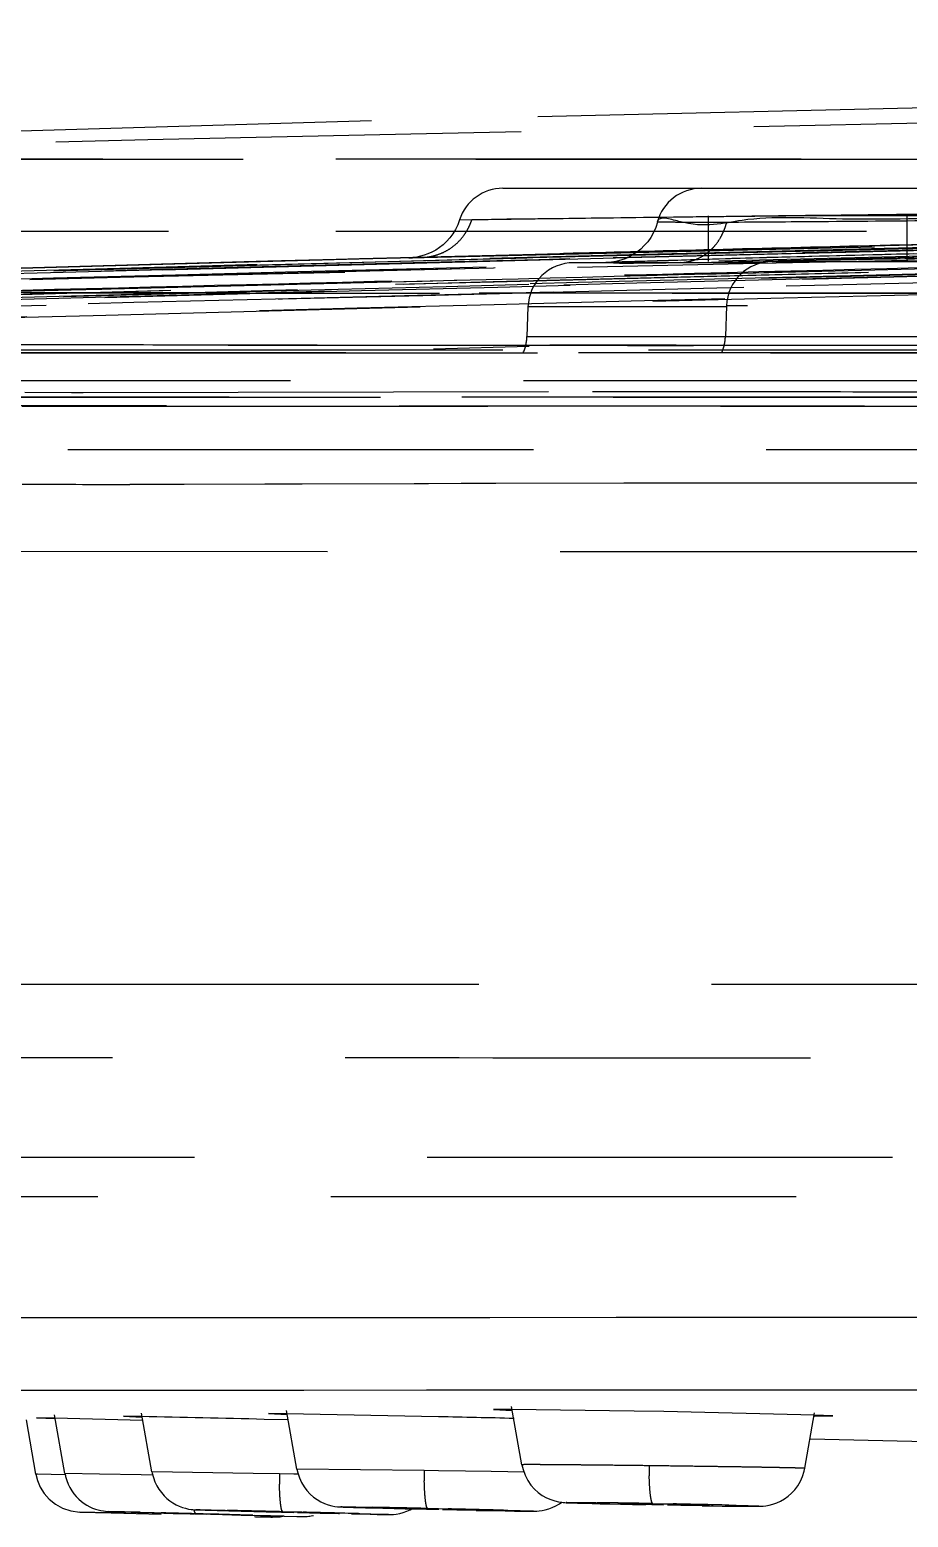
# Model space of a CAD drawing. Header units: millimetres. Extents: x 4625 to 5171, y -2661 to -1889.
# Drawn here: x 4956.277 to 4958.675, y -2175.656 to -2171.597 of the extents above; entities that cross this region are included whole.
import ezdxf

# ---------------------------------------------------------------- set-up
doc = ezdxf.new("R2010")
doc.units = ezdxf.units.MM
doc.header["$LTSCALE"] = 0.1
doc.linetypes.add('HIDDENX2', pattern=[19.05, 12.7, -6.35])
doc.layers.add('HIDDEN', color=8, linetype='HIDDENX2')

msp = doc.modelspace()

# ---------------------------------------------------------------- linework, layer by layer
at = {"layer": 'HIDDEN'}
for p, q in [((4957.5686, -2172.0295), (4962.1147, -2172.0295)), ((4960.7544, -2172.0779), (4957.4515, -2172.1155)), ((4961.5534, -2172.1045), (4958.1299, -2172.1045)), ((4958.1299, -2172.2295), (4958.1299, -2172.1045)), ((4958.6715, -2172.2295), (4958.6715, -2172.1045)), ((4957.3128, -2172.2194), (4960.8747, -2172.1351)), ((4957.4498, -2172.1155), (4957.4839, -2172.1149)), ((4957.4515, -2172.1155), (4957.4498, -2172.1155)), ((4958.0167, -2172.1217), (4957.9896, -2172.1222)), ((4958.0387, -2172.1222), (4958.0167, -2172.1222)), ((4958.0395, -2172.1223), (4958.1793, -2172.1216)), ((4956.9272, -2172.2284), (4954.2179, -2172.3055)), ((4957.3466, -2172.2181), (4957.3096, -2172.2193)), ((4957.8955, -2172.2301), (4957.9067, -2172.2296)), ((4957.9067, -2172.2296), (4957.9195, -2172.2291)), ((4957.9195, -2172.2291), (4957.9394, -2172.2284)), ((4957.9394, -2172.2284), (4957.9627, -2172.2276)), ((4957.9627, -2172.2276), (4957.9897, -2172.2267)), ((4957.9897, -2172.2267), (4958.0208, -2172.2257)), ((4958.0208, -2172.2257), (4958.0561, -2172.2246)), ((4958.0561, -2172.2246), (4958.0959, -2172.2234)), ((4958.0959, -2172.2234), (4958.1403, -2172.2221)), ((4958.1403, -2172.2221), (4958.1896, -2172.2207)), ((4958.1896, -2172.2207), (4958.2162, -2172.2199)), ((4958.2882, -2172.2179), (4958.352, -2172.2162)), ((4958.3035, -2172.2295), (4961.9214, -2172.2295)), ((4958.352, -2172.2162), (4958.4036, -2172.2148)), ((4958.4036, -2172.2148), (4958.4584, -2172.2134)), ((4958.4584, -2172.2134), (4958.5166, -2172.2118)), ((4958.5166, -2172.2118), (4958.5781, -2172.2103)), ((4958.5781, -2172.2103), (4958.6429, -2172.2086)), ((4958.6429, -2172.2086), (4958.688, -2172.2075)), ((4958.2776, -2172.2325), (4957.7618, -2172.2325)), ((4957.8624, -2172.2317), (4957.864, -2172.2316)), ((4957.864, -2172.2316), (4957.8665, -2172.2314)), ((4957.8665, -2172.2314), (4957.8714, -2172.2312)), ((4957.8714, -2172.2312), (4957.8779, -2172.2308)), ((4957.8779, -2172.2308), (4957.886, -2172.2305)), ((4957.886, -2172.2305), (4957.8955, -2172.2301)), ((4957.8864, -2172.2336), (4957.904, -2172.2336)), ((4958.0531, -2172.232), (4957.887, -2172.2336)), ((4957.904, -2172.2336), (4957.9252, -2172.2334)), ((4957.9252, -2172.2334), (4957.9505, -2172.2332)), ((4957.9505, -2172.2332), (4957.98, -2172.2329)), ((4957.98, -2172.2329), (4958.014, -2172.2325)), ((4958.014, -2172.2325), (4958.0529, -2172.232)), ((4958.1786, -2172.3502), (4958.1757, -2172.4339)), ((4962.0463, -2172.3502), (4958.1786, -2172.3502)), ((4957.6369, -2172.3532), (4957.6341, -2172.4339)), ((4958.1785, -2172.3532), (4957.6369, -2172.3532)), ((4954.1555, -2172.4701), (4971.9852, -2172.4701)), ((4954.1644, -2172.4701), (4976.1183, -2172.4701)), ((4954.3931, -2172.4702), (4974.7866, -2172.4702)), ((4957.6406, -2172.4611), (4957.3795, -2172.4682)), ((4957.6341, -2172.4339), (4961.1673, -2172.4339)), ((4953.8613, -2172.4782), (4956.3933, -2172.4782)), ((5000.9551, -2172.4781), (4953.909, -2172.4781)), ((4956.3933, -2172.4782), (4992.5835, -2172.4782)), ((4976.0393, -2172.5546), (4954.15, -2172.5546)), ((4956.2641, -2172.5859), (4956.3909, -2172.5863)), ((4956.3909, -2172.5863), (4956.399, -2172.5863)), ((4956.399, -2172.5863), (4956.4233, -2172.5864)), ((4956.4233, -2172.5864), (4957.8132, -2172.5836)), ((4957.8132, -2172.5836), (4957.9373, -2172.5836)), ((4957.9373, -2172.5836), (4957.9736, -2172.5837)), ((4957.9736, -2172.5837), (4958.0446, -2172.5838)), ((4958.0446, -2172.5838), (4958.1839, -2172.5839)), ((4958.1839, -2172.5839), (4958.2713, -2172.5841)), ((4958.2713, -2172.5841), (4958.3547, -2172.5842)), ((4954.352, -2172.6236), (4966.1756, -2172.6237)), ((4958.7264, -2172.5999), (4954.8972, -2172.5999)), ((4955.9643, -2172.5999), (4960.9307, -2172.5999)), ((4954.4766, -2172.7421), (4966.1844, -2172.7421)), ((4956.5617, -2172.8375), (4956.5502, -2172.8375)), ((4956.6506, -2172.8375), (4956.5617, -2172.8375)), ((4956.6991, -2172.8375), (4956.6506, -2172.8375)), ((4956.9191, -2172.837), (4956.6991, -2172.8375)), ((4957.0205, -2172.8368), (4956.9191, -2172.837)), ((4957.3265, -2172.8358), (4957.0205, -2172.8368)), ((4957.3657, -2172.8357), (4957.3265, -2172.8358)), ((4957.4544, -2172.8355), (4957.3657, -2172.8357)), ((4957.5491, -2172.8353), (4957.4544, -2172.8355)), ((4957.8987, -2172.8346), (4957.5491, -2172.8353)), ((4958.0887, -2172.8344), (4957.8987, -2172.8346)), ((4958.1094, -2172.8344), (4958.0887, -2172.8344)), ((4958.4492, -2172.8341), (4958.1094, -2172.8344)), ((4958.535, -2172.834), (4958.4492, -2172.8341)), ((4958.8219, -2172.8339), (4958.535, -2172.834)), ((4958.9947, -2173.0221), (4953.5363, -2173.02)), ((4956.3686, -2174.2024), (4955.612, -2174.2026)), ((4956.4313, -2174.2023), (4956.3686, -2174.2024)), ((4956.5067, -2174.2024), (4956.4313, -2174.2023)), ((4956.9825, -2174.2025), (4956.5067, -2174.2024)), ((4957.0354, -2174.2025), (4956.9825, -2174.2025)), ((4957.1369, -2174.2026), (4957.0354, -2174.2025)), ((4974.6475, -2174.2026), (4957.1369, -2174.2026)), ((4960.5371, -2174.6746), (4953.5487, -2174.6746)), ((4953.2886, -2174.7808), (5001.5757, -2174.7808)), ((4957.4835, -2175.1117), (4954.2046, -2175.1137)), ((4957.5333, -2175.1117), (4957.4835, -2175.1117)), ((4957.8774, -2175.1116), (4957.5333, -2175.1117)), ((4957.9958, -2175.1116), (4957.8774, -2175.1116)), ((4958.0068, -2175.1116), (4957.9958, -2175.1116)), ((4958.1268, -2175.1116), (4958.0068, -2175.1116)), ((4958.4589, -2175.1116), (4958.1268, -2175.1116)), ((4958.5101, -2175.1116), (4958.4589, -2175.1116)), ((4959.4651, -2175.1117), (4958.5101, -2175.1116)), ((4956.1354, -2175.3094), (4956.4004, -2175.3093)), ((4956.4004, -2175.3093), (4956.7004, -2175.3092)), ((4956.7004, -2175.3092), (4956.9255, -2175.3091)), ((4956.9255, -2175.3091), (4956.9967, -2175.3091)), ((4956.9967, -2175.3091), (4957.025, -2175.3091)), ((4957.025, -2175.3091), (4957.3598, -2175.309)), ((4957.3598, -2175.309), (4957.3922, -2175.309)), ((4957.3922, -2175.309), (4957.7129, -2175.309)), ((4957.7129, -2175.309), (4957.8514, -2175.309)), ((4957.8514, -2175.309), (4958.0054, -2175.309)), ((4958.0054, -2175.309), (4958.0949, -2175.309)), ((4958.0949, -2175.309), (4958.4677, -2175.309)), ((4958.4677, -2175.309), (4958.4954, -2175.309)), ((4958.4954, -2175.309), (4959.5201, -2175.309)), ((4957.6203, -2175.5131), (4957.5922, -2175.3539)), ((4956.2943, -2175.539), (4956.2681, -2175.3901)), ((4956.3454, -2175.3862), (4956.2959, -2175.3852)), ((4956.2959, -2175.3852), (4956.3456, -2175.3869)), ((4956.3735, -2175.5374), (4956.3451, -2175.3765)), ((4956.5856, -2175.3923), (4956.3454, -2175.3862)), ((4956.5827, -2175.3816), (4956.5333, -2175.3809)), ((4956.5333, -2175.3809), (4956.5832, -2175.3828)), ((4956.6109, -2175.5328), (4956.5826, -2175.3723)), ((4956.9825, -2175.3908), (4956.9169, -2175.3892)), ((4956.9781, -2175.3738), (4956.9288, -2175.3736)), ((4956.9288, -2175.3736), (4956.9789, -2175.3756)), ((4957.0062, -2175.5249), (4956.978, -2175.3649)), ((4957.3932, -2175.382), (4956.9781, -2175.3738)), ((4957.5923, -2175.3622), (4957.543, -2175.3625)), ((4957.543, -2175.3625), (4957.5934, -2175.3648)), ((4957.9268, -2175.3668), (4957.5923, -2175.3622)), ((4958.0075, -2175.3682), (4957.9268, -2175.3668)), ((4958.4189, -2175.3774), (4958.0075, -2175.3682)), ((4958.3924, -2175.5228), (4958.4191, -2175.3711)), ((4958.4684, -2175.3798), (4958.4189, -2175.3774)), ((4958.419, -2175.3803), (4958.4684, -2175.3798)), ((4958.4066, -2175.4422), (4959.6006, -2175.4711)), ((4958.0072, -2175.5163), (4957.9675, -2175.5158)), ((4956.2985, -2175.539), (4956.2944, -2175.5389)), ((4956.373, -2175.5403), (4956.2985, -2175.539)), ((4956.4674, -2175.5388), (4956.3736, -2175.5374)), ((4956.5816, -2175.5408), (4956.4674, -2175.5388)), ((4956.6124, -2175.5413), (4956.5816, -2175.5408)), ((4956.8867, -2175.5367), (4956.611, -2175.5328)), ((4956.9587, -2175.5379), (4956.8867, -2175.5367)), ((4956.998, -2175.5385), (4956.9587, -2175.5379)), ((4957.0097, -2175.5388), (4956.998, -2175.5386)), ((4957.3538, -2175.529), (4957.0063, -2175.5248)), ((4957.3932, -2175.5296), (4957.3538, -2175.529)), ((4957.4662, -2175.5307), (4957.3932, -2175.5296)), ((4957.5365, -2175.5318), (4957.4662, -2175.5307)), ((4957.6271, -2175.5334), (4957.5365, -2175.5318)), ((4956.3473, -2175.6206), (4956.3672, -2175.6316)), ((4956.3672, -2175.6316), (4956.3899, -2175.6391)), ((4956.3899, -2175.6391), (4956.414, -2175.6422)), ((4956.7398, -2175.6365), (4956.7561, -2175.637)), ((4956.7561, -2175.637), (4956.8202, -2175.6389)), ((4956.8202, -2175.6389), (4956.9222, -2175.6416)), ((4956.8759, -2175.6396), (4956.8731, -2175.6396)), ((4956.8731, -2175.6396), (4956.9651, -2175.6422)), ((4956.9555, -2175.6413), (4956.8759, -2175.6396)), ((4957.1327, -2175.6285), (4957.1427, -2175.6289)), ((4957.1427, -2175.6289), (4957.161, -2175.6295)), ((4957.161, -2175.6295), (4957.1938, -2175.6304)), ((4957.1938, -2175.6304), (4957.2406, -2175.6316)), ((4957.2406, -2175.6316), (4957.3022, -2175.6332)), ((4957.2711, -2175.6312), (4957.2683, -2175.6313)), ((4957.2683, -2175.6313), (4957.3604, -2175.6339)), ((4957.3505, -2175.6326), (4957.2711, -2175.6312)), ((4957.3022, -2175.6332), (4957.3599, -2175.6345)), ((4957.3828, -2175.6333), (4957.3505, -2175.6326)), ((4957.3604, -2175.6339), (4957.3933, -2175.6346)), ((4957.3636, -2175.6323), (4957.4189, -2175.6335)), ((4957.3932, -2175.6335), (4957.3828, -2175.6333)), ((4957.4156, -2175.634), (4957.3932, -2175.6335)), ((4957.4037, -2175.6349), (4957.436, -2175.6356)), ((4957.5182, -2175.6369), (4957.4156, -2175.634)), ((4957.4874, -2175.6365), (4957.5154, -2175.6369)), ((4957.4952, -2175.6375), (4957.5323, -2175.6382)), ((4957.5154, -2175.6369), (4957.5182, -2175.6369)), ((4957.5323, -2175.6382), (4957.5744, -2175.639)), ((4957.5744, -2175.639), (4957.6001, -2175.6394)), ((4957.6001, -2175.6394), (4957.6205, -2175.6397)), ((4957.6205, -2175.6397), (4957.636, -2175.6399)), ((4957.636, -2175.6399), (4957.6437, -2175.64)), ((4957.7603, -2175.6174), (4957.7718, -2175.6177)), ((4957.7718, -2175.6177), (4957.7857, -2175.6181)), ((4957.7857, -2175.6181), (4957.8122, -2175.6188)), ((4957.8122, -2175.6188), (4957.8343, -2175.6194)), ((4957.8343, -2175.6194), (4957.8601, -2175.62)), ((4957.8601, -2175.62), (4957.8895, -2175.6207)), ((4957.885, -2175.6188), (4957.8822, -2175.619)), ((4957.8822, -2175.619), (4957.9748, -2175.6215)), ((4957.964, -2175.6197), (4957.885, -2175.6188)), ((4957.8895, -2175.6207), (4957.9223, -2175.6214)), ((4957.9223, -2175.6214), (4957.9579, -2175.6221)), ((4957.9963, -2175.6203), (4957.964, -2175.6197)), ((4957.9748, -2175.6215), (4958.0072, -2175.6221)), ((4957.9779, -2175.619), (4958.0332, -2175.6201)), ((4958.0072, -2175.6205), (4957.9963, -2175.6203)), ((4958.0305, -2175.6209), (4958.0072, -2175.6205)), ((4958.0181, -2175.6223), (4958.0504, -2175.6229)), ((4958.1322, -2175.6236), (4958.0305, -2175.6209)), ((4958.1016, -2175.6236), (4958.1295, -2175.6237)), ((4958.1123, -2175.6249), (4958.1407, -2175.6253)), ((4958.1145, -2175.6249), (4958.1422, -2175.6253)), ((4958.1295, -2175.6237), (4958.1322, -2175.6236)), ((4958.1407, -2175.6253), (4958.1664, -2175.6257)), ((4958.1422, -2175.6253), (4958.1674, -2175.6257)), ((4958.1664, -2175.6257), (4958.189, -2175.626)), ((4958.1674, -2175.6257), (4958.1899, -2175.626)), ((4958.189, -2175.626), (4958.2086, -2175.6262)), ((4958.1899, -2175.626), (4958.2173, -2175.6263)), ((4958.2096, -2175.6262), (4958.2263, -2175.6264)), ((4958.2263, -2175.6264), (4958.2402, -2175.6264)), ((4958.2402, -2175.6264), (4958.2514, -2175.6265)), ((4958.2514, -2175.6265), (4958.2601, -2175.6265)), ((4956.4142, -2175.6422), (4956.4996, -2175.6445)), ((4956.4957, -2175.6444), (4956.4142, -2175.6422)), ((4956.5786, -2175.6426), (4956.4934, -2175.6406)), ((4956.4941, -2175.6407), (4956.498, -2175.6408)), ((4956.5396, -2175.6455), (4956.4957, -2175.6444)), ((4956.498, -2175.6408), (4956.5355, -2175.642)), ((4956.4996, -2175.6445), (4956.6357, -2175.6481)), ((4956.5355, -2175.642), (4956.5545, -2175.6425)), ((4956.5545, -2175.6425), (4956.5713, -2175.643)), ((4956.5713, -2175.643), (4956.5837, -2175.6434)), ((4956.5786, -2175.6426), (4956.7307, -2175.6465)), ((4956.5837, -2175.6434), (4956.5972, -2175.6437)), ((4956.5972, -2175.6437), (4956.6115, -2175.6441)), ((4956.6115, -2175.6441), (4956.6268, -2175.6446)), ((4956.6268, -2175.6446), (4956.643, -2175.645)), ((4956.6386, -2175.6444), (4956.6358, -2175.6444)), ((4956.6358, -2175.6444), (4956.7278, -2175.647)), ((4956.643, -2175.645), (4956.6599, -2175.6455)), ((4956.7184, -2175.6464), (4956.6491, -2175.6447)), ((4956.7509, -2175.6473), (4956.7184, -2175.6464)), ((4956.7278, -2175.647), (4956.7608, -2175.6479)), ((4956.7307, -2175.6465), (4956.786, -2175.648)), ((4956.7607, -2175.6475), (4956.7509, -2175.6473)), ((4956.7819, -2175.6481), (4956.7607, -2175.6475)), ((4956.7706, -2175.6482), (4956.8031, -2175.649)), ((4956.7937, -2175.6484), (4956.7819, -2175.6481)), ((4956.786, -2175.648), (4956.9374, -2175.6521)), ((4956.8804, -2175.6508), (4956.7937, -2175.6484)), ((4956.8031, -2175.649), (4956.8546, -2175.6503)), ((4956.8546, -2175.6503), (4956.8724, -2175.6508)), ((4956.8857, -2175.651), (4956.8804, -2175.6508)), ((4956.8829, -2175.651), (4956.8857, -2175.651)), ((4956.9342, -2175.6526), (4956.8895, -2175.6515)), ((4956.9176, -2175.6557), (4956.8911, -2175.655)), ((4956.8937, -2175.6551), (4956.935, -2175.6562)), ((4956.9118, -2175.6521), (4956.9711, -2175.6536)), ((4956.934, -2175.6562), (4956.9176, -2175.6557)), ((4956.9222, -2175.6416), (4956.9641, -2175.6427)), ((4956.9398, -2175.6563), (4956.934, -2175.6562)), ((4956.9703, -2175.6535), (4956.9342, -2175.6526)), ((4956.935, -2175.6562), (4956.9398, -2175.6563)), ((4956.9374, -2175.6521), (4956.9729, -2175.6531)), ((4956.988, -2175.6421), (4956.9555, -2175.6413)), ((4956.9651, -2175.6422), (4956.9981, -2175.6431)), ((4956.9681, -2175.6411), (4957.0234, -2175.6425)), ((4956.9703, -2175.6535), (4957.019, -2175.6546)), ((4956.9711, -2175.6536), (4957.0062, -2175.6544)), ((4956.998, -2175.6423), (4956.988, -2175.6421)), ((4957.0197, -2175.6429), (4956.998, -2175.6423)), ((4957.0062, -2175.6544), (4957.0171, -2175.6546)), ((4957.0081, -2175.6433), (4957.0405, -2175.6441)), ((4957.0171, -2175.6546), (4957.0198, -2175.6546)), ((4957.123, -2175.6458), (4957.0197, -2175.6429)), ((4957.092, -2175.6453), (4957.1202, -2175.6458)), ((4957.1202, -2175.6458), (4957.123, -2175.6458)), ((4957.1556, -2175.6473), (4957.2064, -2175.6484)), ((4957.208, -2175.6484), (4957.1718, -2175.6476)), ((4957.2064, -2175.6484), (4957.225, -2175.6488)), ((4957.225, -2175.6488), (4957.2431, -2175.6491)), ((4957.2431, -2175.6491), (4957.2521, -2175.6492)), ((4957.2521, -2175.6492), (4957.2565, -2175.6492)), ((4957.6437, -2175.64), (4957.6497, -2175.64))]:
    msp.add_line(p, q, dxfattribs=at)
for points in [[(4972.3016, -2171.5967), (4968.4193, -2171.6325), (4964.5838, -2171.687), (4960.8381, -2171.7588), (4957.2099, -2171.8457)], [(4957.2099, -2171.8457), (4953.685, -2171.9466), (4953.6825, -2171.9467), (4953.6792, -2171.9469), (4953.6751, -2171.9471), (4953.6703, -2171.9474), (4953.6651, -2171.9479), (4953.6597, -2171.9485), (4953.654, -2171.9492), (4953.648, -2171.9501), (4953.6419, -2171.9512), (4953.6357, -2171.9524), (4953.6293, -2171.9537)], [(4971.8712, -2171.9748), (4968.9387, -2172.0017), (4966.003, -2172.0398), (4963.0642, -2172.0893), (4960.1222, -2172.1501), (4957.1771, -2172.2222), (4954.229, -2172.3056)], [(4971.9056, -2171.9746), (4968.9698, -2172.0015), (4966.0303, -2172.0397), (4963.0869, -2172.0892), (4960.1397, -2172.15), (4957.1889, -2172.2221), (4954.2343, -2172.3056)], [(4972.2703, -2171.9734), (4969.4859, -2171.9989), (4966.6278, -2172.036), (4963.6962, -2172.0851), (4960.691, -2172.1465), (4957.6123, -2172.2203), (4954.4601, -2172.3069)], [(4972.472, -2171.9728), (4969.82, -2171.9971), (4967.0378, -2172.0332), (4964.1253, -2172.0818), (4961.0827, -2172.1436), (4957.9099, -2172.2188), (4954.607, -2172.3077)], [(4973.6365, -2171.9697), (4971.058, -2171.9962), (4968.3435, -2172.0371), (4965.4928, -2172.0914), (4962.5062, -2172.1575), (4959.3834, -2172.2329), (4956.1246, -2172.3141)], [(4972.9867, -2171.9713), (4970.5093, -2171.9947), (4967.9089, -2172.0297), (4965.1855, -2172.0761), (4962.3391, -2172.1336), (4959.3696, -2172.2016), (4956.2772, -2172.2786)], [(4971.8638, -2171.9748), (4968.6912, -2172.0043), (4965.6111, -2172.0456), (4962.6238, -2172.0974), (4959.7291, -2172.1587), (4956.9272, -2172.2284)], [(4957.4505, -2172.1157), (4957.4452, -2172.1293), (4957.4388, -2172.142), (4957.4315, -2172.1538), (4957.4234, -2172.1646), (4957.4146, -2172.1745), (4957.4052, -2172.1833), (4957.3953, -2172.1911), (4957.3851, -2172.1979), (4957.3745, -2172.2036), (4957.3638, -2172.2083), (4957.3533, -2172.2121), (4957.3437, -2172.2148), (4957.3338, -2172.217), (4957.3229, -2172.2186), (4957.3114, -2172.2194)], [(4957.9906, -2172.122), (4957.9857, -2172.1367), (4957.9794, -2172.1504), (4957.972, -2172.1633), (4957.9636, -2172.1751), (4957.9544, -2172.1859), (4957.9445, -2172.1956), (4957.9341, -2172.2039), (4957.9235, -2172.211), (4957.9129, -2172.2168), (4957.9024, -2172.2215), (4957.8927, -2172.225), (4957.8839, -2172.2277), (4957.8766, -2172.2294), (4957.8714, -2172.2304), (4957.8676, -2172.231), (4957.8651, -2172.2314), (4957.8634, -2172.2316), (4957.8624, -2172.2317), (4957.8619, -2172.2317), (4957.8618, -2172.2317), (4957.862, -2172.2317), (4957.8624, -2172.2317)], [(4957.3483, -2172.2181), (4957.3851, -2172.217), (4957.4348, -2172.2156), (4957.4972, -2172.2139), (4957.572, -2172.2119), (4957.6586, -2172.2096), (4957.7563, -2172.207), (4957.8647, -2172.2042), (4957.9828, -2172.2012), (4958.1096, -2172.1979), (4958.2442, -2172.1945), (4958.3849, -2172.191), (4958.5303, -2172.1874), (4958.679, -2172.1837)], [(4957.3114, -2172.2194), (4957.3135, -2172.2192), (4957.317, -2172.2191), (4957.3219, -2172.2189)], [(4957.3219, -2172.2189), (4957.3372, -2172.2184), (4957.3484, -2172.2181)], [(4958.2162, -2172.2199), (4958.2732, -2172.2183), (4958.2882, -2172.2179)], [(4957.6204, -2175.5131), (4957.6235, -2175.5264), (4957.6291, -2175.5418), (4957.6364, -2175.5558), (4957.645, -2175.5684), (4957.6547, -2175.5793), (4957.665, -2175.5887), (4957.6761, -2175.5966), (4957.6874, -2175.6031), (4957.699, -2175.6082), (4957.7101, -2175.6119), (4957.7204, -2175.6143), (4957.7288, -2175.6156), (4957.734, -2175.6161), (4957.7377, -2175.6164), (4957.7408, -2175.6166), (4957.7438, -2175.6167), (4957.7472, -2175.6169), (4957.751, -2175.617), (4957.7603, -2175.6174)], [(4956.2944, -2175.5385), (4956.2988, -2175.5564), (4956.3062, -2175.5741), (4956.3168, -2175.5911), (4956.3305, -2175.6069), (4956.3473, -2175.6206)], [(4956.3736, -2175.5374), (4956.3753, -2175.5456), (4956.3784, -2175.5561), (4956.3823, -2175.566), (4956.3869, -2175.5755), (4956.3922, -2175.5843), (4956.3981, -2175.5925), (4956.4045, -2175.6001), (4956.4113, -2175.607), (4956.4184, -2175.6132), (4956.4259, -2175.6187), (4956.4335, -2175.6235), (4956.4412, -2175.6277), (4956.4489, -2175.6312), (4956.4566, -2175.6341), (4956.4641, -2175.6364), (4956.4716, -2175.6381), (4956.4783, -2175.6393), (4956.4841, -2175.6401), (4956.4885, -2175.6404), (4956.4907, -2175.6406), (4956.4919, -2175.6406), (4956.4941, -2175.6407)], [(4956.6109, -2175.5328), (4956.6116, -2175.5362), (4956.6147, -2175.5482), (4956.6189, -2175.5596), (4956.6239, -2175.5702), (4956.6299, -2175.5801), (4956.6365, -2175.5892), (4956.6438, -2175.5975), (4956.6515, -2175.605), (4956.6597, -2175.6115), (4956.6681, -2175.6173), (4956.6767, -2175.6222), (4956.6854, -2175.6262), (4956.6941, -2175.6295), (4956.7025, -2175.632), (4956.7107, -2175.6339), (4956.7177, -2175.635), (4956.7227, -2175.6356), (4956.7263, -2175.6359), (4956.7284, -2175.636), (4956.7299, -2175.6361), (4956.7315, -2175.6362), (4956.7332, -2175.6362), (4956.7398, -2175.6365)], [(4957.0063, -2175.5248), (4957.0086, -2175.5355), (4957.0131, -2175.5491), (4957.019, -2175.5617), (4957.0259, -2175.5733), (4957.0339, -2175.5838), (4957.0426, -2175.5931), (4957.0519, -2175.6012), (4957.0616, -2175.6082), (4957.0717, -2175.614), (4957.0818, -2175.6188), (4957.092, -2175.6225), (4957.1015, -2175.625), (4957.1101, -2175.6267), (4957.1169, -2175.6276), (4957.1208, -2175.6279), (4957.1235, -2175.6281), (4957.1257, -2175.6282), (4957.1278, -2175.6283), (4957.1327, -2175.6285)], [(4958.2601, -2175.6265), (4958.2637, -2175.6264), (4958.267, -2175.6264), (4958.2703, -2175.6263), (4958.2739, -2175.6262), (4958.2787, -2175.6259), (4958.2862, -2175.625), (4958.2953, -2175.6234), (4958.3052, -2175.6209), (4958.3158, -2175.6172), (4958.3264, -2175.6123), (4958.3369, -2175.6062), (4958.3469, -2175.5991), (4958.3564, -2175.5908), (4958.3652, -2175.5813), (4958.3733, -2175.5704), (4958.3804, -2175.5583), (4958.3863, -2175.5449), (4958.3907, -2175.5305), (4958.3923, -2175.5228)], [(4957.2565, -2175.6492), (4957.2583, -2175.6492), (4957.2607, -2175.6492), (4957.2643, -2175.6491), (4957.2696, -2175.6488), (4957.2776, -2175.6479), (4957.287, -2175.6462), (4957.2966, -2175.6437), (4957.3062, -2175.6402), (4957.3156, -2175.636), (4957.3228, -2175.632)], [(4957.6497, -2175.64), (4957.6522, -2175.64), (4957.6547, -2175.64), (4957.6574, -2175.6399), (4957.6612, -2175.6398), (4957.6676, -2175.6393), (4957.6755, -2175.6382), (4957.6842, -2175.6365), (4957.6936, -2175.6338), (4957.7034, -2175.6302), (4957.7133, -2175.6255), (4957.7227, -2175.62), (4957.729, -2175.6156)], [(4957.729, -2175.6156), (4957.7327, -2175.616), (4957.7344, -2175.6161)], [(4956.6599, -2175.6455), (4956.6687, -2175.6457), (4956.6867, -2175.6462)], [(4956.6867, -2175.6462), (4956.696, -2175.6464), (4956.715, -2175.647)], [(4956.715, -2175.647), (4956.7247, -2175.6472), (4956.7264, -2175.6473)], [(4956.9399, -2175.6564), (4956.961, -2175.6551), (4956.9682, -2175.6535)], [(4957.0198, -2175.6546), (4957.0213, -2175.6546), (4957.0237, -2175.6546), (4957.0271, -2175.6545), (4957.0324, -2175.6542), (4957.0387, -2175.6536), (4957.045, -2175.6526), (4957.0515, -2175.6512)], [(4957.0264, -2175.6546), (4957.0286, -2175.6545), (4957.0347, -2175.654), (4957.0418, -2175.6531), (4957.049, -2175.6517)]]:
    msp.add_lwpolyline(points, dxfattribs=at)
for centre, radius, start, end in [((4977.517, -2943.8379), 771.8113, 90.4170255, 91.7289886), ((4977.4974, -2942.2396), 770.2129, 90.4180088, 91.7305396), ((4957.5686, -2172.1545), 0.125, 90, 161.7903), ((4958.1102, -2172.1545), 0.125, 90, 164.7683), ((4977.4314, -3085.6001), 913.5665, 90.6755085, 91.3268243), ((4958.3035, -2172.3546), 0.125, 90, 178), ((4957.7618, -2172.3575), 0.125, 90, 178), ((4957.5091, -2172.4296), 0.125, 336.8962, 358), ((4958.0507, -2172.4296), 0.125, 336.8959, 358), ((4956.5702, -2074.8908), 97.9467, 269.816426, 269.988306), ((4954.8652, -2257.8942), 82.5305, 88.575482, 88.807561), ((4955.2482, -2272.5782), 97.2199, 88.614532, 88.735716), ((4959.0558, -2175.5164), 1.0883, 179.9653, 181.4257), ((4958.069, -2175.5464), 1.1103, 179.5593, 180.9932), ((4958.4548, -2175.5342), 1.1011, 179.7278, 181.1729), ((4955.5149, -2234.031), 58.4079, 88.574325, 88.723495), ((4956.4669, -2215.968), 40.3457, 88.72652, 88.94238), ((4956.303, -2224.5035), 48.8827, 88.51426, 88.69189), ((4957.785, -2158.874), 16.7652, 268.80717, 268.9827), ((4957.4742, -2202.8693), 27.2549, 88.94112, 89.26048), ((4957.3914, -2208.7425), 33.1287, 88.6278, 88.89004), ((4958.2351, -2164.3492), 11.2752, 269.06142, 269.3215), ((4956.5692, -2179.0289), 3.3852, 88.6474, 88.8252), ((4956.9523, -2172.2666), 3.3851, 268.6474, 268.8252), ((4955.2372, -2246.2248), 70.6049, 88.427408, 88.550343), ((4957.6227, -2151.305), 24.3461, 268.62973, 268.75091)]:
    msp.add_arc(centre, radius, start, end, dxfattribs=at)
for points, knots in [([(4954.4444, -2171.9481), (4958.275, -2171.8522), (4965.9373, -2171.7082), (4977.4326, -2171.6362), (4988.9279, -2171.7082), (4996.5903, -2171.8522), (5000.4208, -2171.9482)], [0, 0, 0, 0, 0.25, 0.5, 0.75, 1, 1, 1, 1]), ([(4953.6844, -2171.9467), (4953.685, -2171.9467), (4953.6874, -2171.9467), (4953.693, -2171.9467), (4953.7023, -2171.9467), (4953.722, -2171.9467), (4953.7559, -2171.9468), (4953.8349, -2171.9469), (4953.9704, -2171.9472), (4954.1303, -2171.9475), (4954.2875, -2171.9478), (4954.4289, -2171.948), (4954.5938, -2171.9484), (4954.7967, -2171.9487), (4955.0593, -2171.949), (4955.3263, -2171.9493), (4955.5885, -2171.9495), (4955.8293, -2171.9496), (4956.1039, -2171.9497), (4956.5456, -2171.9499), (4957.1981, -2171.9501), (4958.0951, -2171.9502), (4959.1356, -2171.9502), (4960.3019, -2171.95), (4961.5694, -2171.9498), (4963.3918, -2171.9496), (4965.2743, -2171.9493), (4967.2009, -2171.949), (4968.6789, -2171.9488), (4970.1686, -2171.9487), (4971.6672, -2171.9488), (4973.1737, -2171.9493), (4974.6382, -2171.95), (4976.0583, -2171.9509), (4976.9739, -2171.9513), (4977.4319, -2171.9514)], [0, 0, 0, 0, 0.000078, 0.000312, 0.000702, 0.001247, 0.002806, 0.004989, 0.011227, 0.019924, 0.025187, 0.031083, 0.037783, 0.046023, 0.056721, 0.070956, 0.07975, 0.089844, 0.10137, 0.114443, 0.145647, 0.183798, 0.227763, 0.277088, 0.331133, 0.387887, 0.507311, 0.568943, 0.631279, 0.694023, 0.75713, 0.820596, 0.884336, 0.942135, 1, 1, 1, 1]), ([(4954.2288, -2172.3056), (4956.1931, -2172.2463), (4960.1175, -2172.1427), (4965.9985, -2172.0324), (4969.9151, -2171.989), (4971.8712, -2171.9748)], [0, 0, 0, 0, 0.334098, 0.667429, 1, 1, 1, 1]), ([(4971.9056, -2171.9746), (4969.9471, -2171.9888), (4966.0249, -2172.0322), (4960.1343, -2172.1426), (4956.2026, -2172.2462), (4954.2343, -2172.3056)], [0, 0, 0, 0, 0.332429, 0.665762, 1, 1, 1, 1]), ([(4972.1353, -2171.9739), (4970.0564, -2171.9891), (4966.0109, -2172.036), (4960.1116, -2172.1515), (4956.2913, -2172.2525), (4954.4374, -2172.3068)], [0, 0, 0, 0, 0.352331, 0.685663, 1, 1, 1, 1]), ([(4977.4322, -2171.9504), (4977.2825, -2171.9504), (4976.9838, -2171.9504), (4976.5346, -2171.9502), (4976.0849, -2171.95), (4975.6379, -2171.9497), (4975.1976, -2171.9495), (4974.7621, -2171.9494), (4974.3209, -2171.9492), (4973.8601, -2171.9491), (4973.365, -2171.9489), (4972.8213, -2171.9488), (4972.2157, -2171.9488), (4971.5358, -2171.9487), (4970.7707, -2171.9487), (4969.9106, -2171.9487), (4968.9482, -2171.9487), (4967.8722, -2171.9488), (4966.6708, -2171.9491), (4965.3577, -2171.9493), (4964.012, -2171.9494), (4962.7363, -2171.9497), (4961.6032, -2171.9499), (4960.6135, -2171.95), (4959.7385, -2171.9501), (4958.9541, -2171.9501), (4958.248, -2171.9501), (4957.6138, -2171.9501), (4957.0437, -2171.95), (4956.5284, -2171.9499), (4956.0606, -2171.9497), (4955.6394, -2171.9495), (4955.2686, -2171.9493), (4954.9506, -2171.9489), (4954.6823, -2171.9485), (4954.5189, -2171.9483), (4954.4444, -2171.9481)], [0, 0, 0, 0, 0.019536, 0.038982, 0.058621, 0.078223, 0.09732, 0.11608, 0.135062, 0.154893, 0.176221, 0.199673, 0.22584, 0.25526, 0.288397, 0.325695, 0.367502, 0.413999, 0.466116, 0.524291, 0.585359, 0.641741, 0.690769, 0.733236, 0.770895, 0.804967, 0.835605, 0.86304, 0.887734, 0.910011, 0.930285, 0.948779, 0.964986, 0.978676, 0.99027, 1, 1, 1, 1]), ([(4954.4602, -2172.3069), (4956.3231, -2172.2526), (4960.1648, -2172.1515), (4966.1016, -2172.0356), (4970.1755, -2171.9886), (4972.2703, -2171.9734)], [0, 0, 0, 0, 0.313872, 0.647204, 1, 1, 1, 1]), ([(4954.5774, -2172.3076), (4956.4082, -2172.2551), (4960.2085, -2172.1551), (4966.1178, -2172.0372), (4970.1965, -2171.9888), (4972.3051, -2171.9733)], [0, 0, 0, 0, 0.309886, 0.643216, 1, 1, 1, 1]), ([(4972.472, -2171.9728), (4970.3439, -2171.9882), (4966.2305, -2172.0367), (4960.2755, -2172.1551), (4956.4489, -2172.2554), (4954.607, -2172.3078)], [0, 0, 0, 0, 0.357311, 0.690642, 1, 1, 1, 1]), ([(4972.7603, -2171.9719), (4970.5944, -2171.9882), (4966.4557, -2172.0408), (4960.5381, -2172.1656), (4956.7866, -2172.263), (4955.0073, -2172.3101)], [0, 0, 0, 0, 0.365951, 0.699282, 1, 1, 1, 1]), ([(4955.9955, -2172.3138), (4956.4612, -2172.3022), (4957.393, -2172.2788), (4958.8464, -2172.2422), (4960.3562, -2172.2045), (4961.9782, -2172.1649), (4963.6572, -2172.1256), (4965.4494, -2172.0865), (4967.2988, -2172.0501), (4969.2617, -2172.0169), (4971.2812, -2171.9894), (4972.6654, -2171.9758), (4973.3575, -2171.9703)], [0, 0, 0, 0, 0.08048, 0.161025, 0.251157, 0.341392, 0.441323, 0.541288, 0.651081, 0.760873, 0.880434, 1, 1, 1, 1]), ([(4973.6367, -2171.9697), (4972.9348, -2171.975), (4971.5311, -2171.9887), (4969.4845, -2172.0164), (4967.497, -2172.0498), (4965.6278, -2172.0865), (4963.8183, -2172.126), (4962.1267, -2172.1654), (4960.4946, -2172.205), (4958.9795, -2172.2427), (4957.5232, -2172.2792), (4956.591, -2172.3024), (4956.1251, -2172.314)], [0, 0, 0, 0, 0.120226, 0.240446, 0.350569, 0.460687, 0.560657, 0.660585, 0.75049, 0.840289, 0.920178, 1, 1, 1, 1]), ([(4956.2774, -2172.2785), (4957.9651, -2172.2349), (4961.5092, -2172.146), (4967.0789, -2172.0337), (4970.9613, -2171.9862), (4972.9868, -2171.9713)], [0, 0, 0, 0, 0.303056, 0.636386, 1, 1, 1, 1]), ([(4972.2454, -2172.0456), (4970.2664, -2172.061), (4966.3084, -2172.1062), (4960.3717, -2172.2174), (4956.4143, -2172.3204), (4954.4358, -2172.3791)], [0, 0, 0, 0, 0.333299, 0.666632, 1, 1, 1, 1]), ([(4954.4657, -2172.3791), (4956.4312, -2172.3216), (4960.3627, -2172.2172), (4966.2613, -2172.1074), (4970.1942, -2172.0606), (4972.1608, -2172.0462)], [0, 0, 0, 0, 0.33331, 0.666643, 1, 1, 1, 1]), ([(4954.5778, -2172.3801), (4956.5623, -2172.3237), (4960.5312, -2172.2183), (4966.4852, -2172.1088), (4970.4547, -2172.0595), (4972.4394, -2172.0451)], [0, 0, 0, 0, 0.333376, 0.666709, 1, 1, 1, 1]), ([(4972.3375, -2172.0455), (4970.3674, -2172.0617), (4966.4275, -2172.1081), (4960.5186, -2172.2195), (4956.5802, -2172.3217), (4954.6112, -2172.3798)], [0, 0, 0, 0, 0.333361, 0.666693, 1, 1, 1, 1]), ([(4972.9441, -2172.0433), (4971.0232, -2172.0586), (4967.1098, -2172.1054), (4961.1331, -2172.2273), (4957.0772, -2172.3266), (4955.0136, -2172.3823)], [0, 0, 0, 0, 0.321332, 0.654668, 1, 1, 1, 1]), ([(4955.0522, -2172.3821), (4957.0947, -2172.3264), (4961.1094, -2172.2273), (4967.0266, -2172.1061), (4970.9016, -2172.0593), (4972.804, -2172.044)], [0, 0, 0, 0, 0.34523, 0.678556, 1, 1, 1, 1]), ([(4973.4111, -2172.0424), (4971.5458, -2172.0592), (4967.7514, -2172.1083), (4961.9646, -2172.2378), (4958.0428, -2172.3333), (4956.05, -2172.3859)], [0, 0, 0, 0, 0.322266, 0.655589, 1, 1, 1, 1]), ([(4956.0733, -2172.3862), (4958.0841, -2172.3333), (4962.0405, -2172.2374), (4967.8772, -2172.1074), (4971.7034, -2172.0584), (4973.5838, -2172.0418)], [0, 0, 0, 0, 0.344551, 0.677897, 1, 1, 1, 1]), ([(4957.4839, -2172.1149), (4957.5314, -2172.1141), (4957.6601, -2172.1124), (4957.8983, -2172.1093), (4958.2194, -2172.1053), (4958.6016, -2172.1007), (4959.019, -2172.0959), (4959.4432, -2172.0911), (4959.8454, -2172.0867), (4960.1983, -2172.083), (4960.478, -2172.0802), (4960.6654, -2172.0785), (4960.7574, -2172.0775), (4960.7855, -2172.0774)], [0, 0, 0, 0, 0.043125, 0.116952, 0.216462, 0.334909, 0.464253, 0.595705, 0.720339, 0.829695, 0.916375, 0.974511, 1, 1, 1, 1]), ([(4961.1477, -2172.0882), (4961.0623, -2172.0886), (4960.8628, -2172.0899), (4960.5284, -2172.0925), (4960.1334, -2172.0959), (4959.7051, -2172.0997), (4959.2748, -2172.1049), (4958.8689, -2172.1065), (4958.528, -2172.1193), (4958.243, -2172.1012), (4958.1069, -2172.1443), (4957.9948, -2172.1027), (4957.9896, -2172.1217)], [0, 0, 0, 0, 0.081113, 0.189518, 0.317611, 0.456407, 0.596153, 0.727021, 0.839804, 0.926576, 0.981255, 1, 1, 1, 1]), ([(4958.1793, -2172.1217), (4958.2647, -2172.1211), (4958.4644, -2172.1197), (4958.7991, -2172.1169), (4959.1946, -2172.1132), (4959.6236, -2172.1092), (4960.0536, -2172.104), (4960.4625, -2172.1022), (4960.796, -2172.0906), (4961.0998, -2172.1064), (4961.2004, -2172.0686), (4961.3491, -2172.1048), (4961.3388, -2172.0883)], [0, 0, 0, 0, 0.081098, 0.189576, 0.317787, 0.456709, 0.596561, 0.727493, 0.840281, 0.926988, 0.981514, 1, 1, 1, 1]), ([(4966.1811, -2172.1466), (4966.0048, -2172.1467), (4964.8713, -2172.1469), (4963.2812, -2172.1471), (4961.4315, -2172.1473), (4959.7837, -2172.1477), (4958.2836, -2172.1478), (4956.967, -2172.1476), (4956.3001, -2172.1475), (4955.849, -2172.1473), (4955.5694, -2172.1471), (4955.3249, -2172.147), (4955.0593, -2172.1468), (4954.7895, -2172.1466), (4954.5249, -2172.1462), (4954.321, -2172.1459), (4954.1557, -2172.1455), (4954.0144, -2172.1453), (4953.8573, -2172.145), (4953.6975, -2172.1447), (4953.562, -2172.1444), (4953.4831, -2172.1442), (4953.4491, -2172.1442), (4953.4294, -2172.1441), (4953.4201, -2172.1441), (4953.4146, -2172.1441), (4953.4121, -2172.1441), (4953.4115, -2172.1441)], [0, 0, 0, 0, 0.041433, 0.266299, 0.373546, 0.475987, 0.653428, 0.725969, 0.785302, 0.810109, 0.831931, 0.850995, 0.867566, 0.894325, 0.914364, 0.929748, 0.942222, 0.953184, 0.962963, 0.979128, 0.990725, 0.994785, 0.997682, 0.998696, 0.99942, 0.999854, 1, 1, 1, 1]), ([(4977.4324, -2172.1477), (4976.9711, -2172.1477), (4976.0485, -2172.1473), (4974.6177, -2172.1464), (4973.1419, -2172.1461), (4971.6237, -2172.146), (4970.1123, -2172.1461), (4968.6086, -2172.1462), (4967.1159, -2172.1464), (4965.1704, -2172.1467), (4963.2673, -2172.147), (4961.4211, -2172.1473), (4960.1305, -2172.1475), (4958.9404, -2172.1476), (4958.0254, -2172.1476), (4957.3614, -2172.1476), (4956.8006, -2172.1475), (4956.2026, -2172.1474), (4955.6004, -2172.1471), (4955.1361, -2172.1468), (4954.784, -2172.1465), (4954.5178, -2172.1461), (4954.3127, -2172.1458), (4954.1464, -2172.1455), (4954.0043, -2172.1452), (4953.8786, -2172.1449), (4953.7679, -2172.1447), (4953.6723, -2172.1445), (4953.5918, -2172.1444), (4953.5348, -2172.1443), (4953.4974, -2172.1442), (4953.4755, -2172.1441), (4953.4569, -2172.1441), (4953.4418, -2172.144), (4953.4312, -2172.144), (4953.4243, -2172.144), (4953.4203, -2172.144), (4953.4171, -2172.144), (4953.4147, -2172.144), (4953.413, -2172.144), (4953.4121, -2172.144), (4953.4118, -2172.144)], [0, 0, 0, 0, 0.057607, 0.115228, 0.178703, 0.241924, 0.304839, 0.367458, 0.429728, 0.491263, 0.61044, 0.667409, 0.721845, 0.771629, 0.816039, 0.836117, 0.854566, 0.886075, 0.910809, 0.929771, 0.94406, 0.954784, 0.963015, 0.969685, 0.975546, 0.98077, 0.985379, 0.989366, 0.992719, 0.995425, 0.996484, 0.997396, 0.998166, 0.998796, 0.999291, 0.999489, 0.999655, 0.999788, 0.99989, 0.99996, 1, 1, 1, 1]), ([(4957.3466, -2172.2181), (4957.3502, -2172.2181), (4957.3574, -2172.2177), (4957.3683, -2172.2162), (4957.3792, -2172.2139), (4957.3937, -2172.2096), (4957.4115, -2172.2022), (4957.4314, -2172.1899), (4957.449, -2172.1742), (4957.4615, -2172.159), (4957.47, -2172.1459), (4957.4755, -2172.1358), (4957.4803, -2172.1254), (4957.4828, -2172.1184), (4957.4839, -2172.1149)], [0, 0, 0, 0, 0.058432, 0.118225, 0.179144, 0.240951, 0.366263, 0.492801, 0.621941, 0.750724, 0.8145, 0.877488, 0.939412, 1, 1, 1, 1]), ([(4960.9083, -2172.1338), (4960.878, -2172.1339), (4960.7788, -2172.1362), (4960.5767, -2172.1399), (4960.2749, -2172.1466), (4959.8936, -2172.155), (4959.4593, -2172.165), (4959.0021, -2172.1758), (4958.5521, -2172.1868), (4958.1393, -2172.1971), (4957.792, -2172.206), (4957.5353, -2172.2129), (4957.3973, -2172.2166), (4957.3466, -2172.2181)], [0, 0, 0, 0, 0.025475, 0.083537, 0.170236, 0.279695, 0.404691, 0.536078, 0.664753, 0.783719, 0.883778, 0.957305, 1, 1, 1, 1]), ([(4958.0531, -2172.232), (4958.0565, -2172.232), (4958.0633, -2172.2315), (4958.0735, -2172.2299), (4958.0839, -2172.2274), (4958.0976, -2172.2228), (4958.1144, -2172.2147), (4958.1298, -2172.2037), (4958.1409, -2172.193), (4958.1513, -2172.1813), (4958.1602, -2172.1682), (4958.1676, -2172.1543), (4958.1724, -2172.1436), (4958.1764, -2172.1327), (4958.1784, -2172.1253), (4958.1793, -2172.1217)], [0, 0, 0, 0, 0.055992, 0.113509, 0.172378, 0.232416, 0.355228, 0.48106, 0.545542, 0.610655, 0.741865, 0.807482, 0.872621, 0.936916, 1, 1, 1, 1]), ([(4957.887, -2172.2336), (4957.8744, -2172.2336), (4957.8112, -2172.2316), (4958.0245, -2172.2265), (4958.151, -2172.2212), (4958.4912, -2172.2126), (4958.8603, -2172.2031), (4959.3011, -2172.1929), (4959.7592, -2172.1829), (4960.2116, -2172.1738), (4960.6252, -2172.1663), (4960.9716, -2172.1609), (4961.1766, -2172.1583), (4961.2639, -2172.1576)], [0, 0, 0, 0, 0.010882, 0.0362, 0.095857, 0.185713, 0.299685, 0.429082, 0.564676, 0.699025, 0.821828, 0.924151, 1, 1, 1, 1]), ([(4961.4296, -2172.157), (4961.4422, -2172.1571), (4961.5052, -2172.1605), (4961.2932, -2172.1652), (4961.1666, -2172.1708), (4960.8262, -2172.1785), (4960.4563, -2172.1872), (4960.0147, -2172.1964), (4959.5556, -2172.2056), (4959.1028, -2172.2142), (4958.6895, -2172.2217), (4958.344, -2172.2277), (4958.1399, -2172.2308), (4958.0531, -2172.232)], [0, 0, 0, 0, 0.010917, 0.03601, 0.095572, 0.18552, 0.299701, 0.42943, 0.565284, 0.699823, 0.822605, 0.92458, 1, 1, 1, 1]), ([(4958.7742, -2172.316), (4958.6272, -2172.316), (4958.3433, -2172.316), (4957.9257, -2172.3158), (4957.5343, -2172.3157), (4957.0763, -2172.3154), (4956.6675, -2172.315), (4956.3049, -2172.3145), (4956.0232, -2172.3139), (4955.7333, -2172.3132), (4955.4814, -2172.3124), (4955.3198, -2172.3117), (4955.2223, -2172.3113), (4955.1355, -2172.3108), (4955.081, -2172.3105), (4955.0551, -2172.3103)], [0, 0, 0, 0, 0.11862, 0.228981, 0.33683, 0.434337, 0.598394, 0.666618, 0.726803, 0.82566, 0.900435, 0.930008, 0.955992, 0.979089, 1, 1, 1, 1]), ([(4956.1251, -2172.314), (4956.3985, -2172.3147), (4957.0259, -2172.3154), (4958.1232, -2172.316), (4959.4571, -2172.3161), (4960.437, -2172.3158), (4960.9469, -2172.3156)], [0, 0, 0, 0, 0.170114, 0.390298, 0.682754, 1, 1, 1, 1]), ([(4954.9137, -2172.4525), (4954.9394, -2172.4526), (4954.9935, -2172.4529), (4955.0796, -2172.4534), (4955.1762, -2172.4538), (4955.3376, -2172.4545), (4955.5905, -2172.4553), (4955.8824, -2172.456), (4956.1665, -2172.4566), (4956.5329, -2172.4571), (4956.9465, -2172.4575), (4957.41, -2172.4578), (4957.8083, -2172.458), (4958.2354, -2172.4581), (4958.5272, -2172.4581), (4958.6784, -2172.4582)], [0, 0, 0, 0, 0.020484, 0.043111, 0.068558, 0.097502, 0.171748, 0.270099, 0.330072, 0.398146, 0.562109, 0.659633, 0.767517, 0.879511, 1, 1, 1, 1]), ([(4960.8716, -2172.4577), (4960.5895, -2172.4578), (4960.0457, -2172.458), (4959.2558, -2172.4581), (4958.5249, -2172.4581), (4957.9537, -2172.458), (4957.534, -2172.4578), (4957.1696, -2172.4576), (4956.7723, -2172.4573), (4956.3567, -2172.4568), (4956.1088, -2172.4564), (4955.9958, -2172.4562)], [0, 0, 0, 0, 0.173573, 0.334591, 0.486005, 0.623291, 0.686038, 0.744267, 0.847453, 0.930514, 1, 1, 1, 1]), ([(4958.3547, -2172.5842), (4958.535, -2172.5845), (4958.9054, -2172.5852), (4959.4744, -2172.585), (4960.0692, -2172.5842), (4960.4741, -2172.5838), (4960.6803, -2172.5836)], [0, 0, 0, 0, 0.232644, 0.47773, 0.734029, 1, 1, 1, 1]), ([(4966.1755, -2172.6236), (4965.2589, -2172.6236), (4963.5972, -2172.6236), (4961.3317, -2172.6237), (4959.4928, -2172.6236), (4958.0045, -2172.6236), (4956.8131, -2172.6236), (4955.8873, -2172.6235), (4955.2049, -2172.624), (4954.7206, -2172.6235), (4954.4608, -2172.6227), (4954.352, -2172.623)], [0, 0, 0, 0, 0.232576, 0.42161, 0.57483, 0.699183, 0.799228, 0.877117, 0.934087, 0.972389, 1, 1, 1, 1]), ([(4953.3285, -2174.4018), (4953.3901, -2174.4046), (4953.4863, -2174.4079), (4953.6218, -2174.4084), (4953.741, -2174.4065), (4953.8797, -2174.4038), (4954.0439, -2174.4014), (4954.241, -2174.4), (4954.4792, -2174.3996), (4954.7672, -2174.4001), (4955.114, -2174.4009), (4955.5267, -2174.4013), (4956.221, -2174.4017), (4957.2668, -2174.4021), (4958.4256, -2174.4022), (4959.4788, -2174.402), (4960.3486, -2174.4015), (4961.2604, -2174.4009), (4962.2063, -2174.4005), (4963.1789, -2174.4005), (4964.1725, -2174.4008), (4965.1827, -2174.4015), (4966.2058, -2174.4021), (4967.2392, -2174.4023), (4968.2806, -2174.402), (4969.3284, -2174.4016), (4970.7344, -2174.4015), (4972.4998, -2174.4016), (4973.9143, -2174.4018), (4974.6231, -2174.402)], [0, 0, 0, 0, 0.008693, 0.013563, 0.019077, 0.025498, 0.033098, 0.042221, 0.053265, 0.066647, 0.082803, 0.102116, 0.124783, 0.180626, 0.249442, 0.288037, 0.329006, 0.371968, 0.416503, 0.462256, 0.508988, 0.556479, 0.60457, 0.653132, 0.702062, 0.751286, 0.800738, 0.900141, 1, 1, 1, 1]), ([(4957.9675, -2175.5158), (4957.9442, -2175.5155), (4957.899, -2175.515), (4957.8434, -2175.5144), (4957.8015, -2175.5139), (4957.7725, -2175.5137), (4957.7454, -2175.5134), (4957.7206, -2175.5132), (4957.6982, -2175.513), (4957.6785, -2175.5129), (4957.6615, -2175.5128), (4957.6491, -2175.5128), (4957.6407, -2175.5128), (4957.6355, -2175.5128), (4957.631, -2175.5128), (4957.6274, -2175.5128), (4957.6248, -2175.5129), (4957.6232, -2175.5129), (4957.6222, -2175.5129), (4957.6215, -2175.513), (4957.6209, -2175.513), (4957.6206, -2175.513), (4957.6204, -2175.513), (4957.6204, -2175.5131)], [0, 0, 0, 0, 0.201428, 0.391226, 0.480024, 0.563869, 0.642031, 0.713779, 0.778391, 0.835342, 0.88433, 0.925063, 0.942243, 0.95725, 0.97005, 0.980616, 0.988921, 0.992216, 0.994935, 0.997075, 0.998633, 0.999607, 1, 1, 1, 1]), ([(4958.3924, -2175.5229), (4958.3924, -2175.5228), (4958.3921, -2175.5228), (4958.3918, -2175.5227), (4958.3912, -2175.5227), (4958.3904, -2175.5227), (4958.3893, -2175.5226), (4958.3875, -2175.5225), (4958.3845, -2175.5224), (4958.3804, -2175.5223), (4958.3753, -2175.5222), (4958.3694, -2175.522), (4958.3626, -2175.5219), (4958.3549, -2175.5217), (4958.343, -2175.5214), (4958.3262, -2175.5211), (4958.3038, -2175.5206), (4958.2785, -2175.5202), (4958.2506, -2175.5197), (4958.2204, -2175.5192), (4958.1881, -2175.5188), (4958.1418, -2175.5181), (4958.0813, -2175.5173), (4958.0322, -2175.5166), (4958.0072, -2175.5163)], [0, 0, 0, 0, 0.000356, 0.001304, 0.002856, 0.005011, 0.007765, 0.011116, 0.019592, 0.030413, 0.04355, 0.058975, 0.07666, 0.096577, 0.118684, 0.169198, 0.227645, 0.293465, 0.366083, 0.44481, 0.528894, 0.617584, 0.805389, 1, 1, 1, 1]), ([(4957.3636, -2175.6323), (4957.3629, -2175.6323), (4957.3619, -2175.6311), (4957.361, -2175.6294), (4957.3598, -2175.626), (4957.3586, -2175.6202), (4957.3566, -2175.607), (4957.3549, -2175.5855), (4957.3542, -2175.567), (4957.354, -2175.5568)], [0, 0, 0, 0, 0.026761, 0.049228, 0.079121, 0.163225, 0.279803, 0.600036, 1, 1, 1, 1]), ([(4957.9779, -2175.6191), (4957.9772, -2175.619), (4957.9762, -2175.6179), (4957.9753, -2175.6161), (4957.9741, -2175.6127), (4957.9728, -2175.607), (4957.9707, -2175.5937), (4957.9689, -2175.5723), (4957.9681, -2175.5538), (4957.9679, -2175.5435)], [0, 0, 0, 0, 0.027165, 0.049824, 0.079877, 0.164191, 0.280828, 0.600749, 1, 1, 1, 1]), ([(4956.9681, -2175.6412), (4956.9675, -2175.6411), (4956.9665, -2175.64), (4956.9656, -2175.6383), (4956.9644, -2175.6349), (4956.9632, -2175.6292), (4956.9612, -2175.6159), (4956.9597, -2175.5945), (4956.959, -2175.576), (4956.9588, -2175.5657)], [0, 0, 0, 0, 0.02649, 0.048833, 0.07862, 0.162589, 0.279128, 0.599564, 1, 1, 1, 1]), ([(4956.7307, -2175.6466), (4956.7303, -2175.6465), (4956.7292, -2175.6458), (4956.7282, -2175.6437), (4956.7271, -2175.6405), (4956.7265, -2175.6379), (4956.7262, -2175.6364)], [0, 0, 0, 0, 0.114838, 0.305115, 0.596373, 1, 1, 1, 1]), ([(4956.8124, -2175.6386), (4956.8008, -2175.6383), (4956.7805, -2175.6377), (4956.7572, -2175.637), (4956.7433, -2175.6366), (4956.7373, -2175.6364), (4956.7338, -2175.6362), (4956.7322, -2175.6361), (4956.7314, -2175.6361), (4956.7307, -2175.636), (4956.7319, -2175.636), (4956.7326, -2175.636), (4956.7347, -2175.636), (4956.7384, -2175.636), (4956.7449, -2175.6361), (4956.7594, -2175.6364), (4956.7834, -2175.6368), (4956.8042, -2175.6373), (4956.8161, -2175.6376)], [0, 0, 0, 0, 0.209228, 0.364375, 0.419684, 0.459193, 0.472812, 0.482301, 0.487669, 0.488938, 0.491816, 0.498794, 0.50987, 0.525038, 0.567516, 0.625635, 0.786017, 1, 1, 1, 1]), ([(4957.2082, -2175.6308), (4957.1966, -2175.6305), (4957.1802, -2175.63), (4957.1599, -2175.6294), (4957.1482, -2175.6291), (4957.139, -2175.6288), (4957.133, -2175.6285), (4957.1295, -2175.6284), (4957.128, -2175.6283), (4957.1272, -2175.6282), (4957.1268, -2175.6282), (4957.1266, -2175.6282), (4957.1265, -2175.6281), (4957.1268, -2175.6281), (4957.127, -2175.628), (4957.1276, -2175.628), (4957.1282, -2175.628), (4957.1291, -2175.628), (4957.1305, -2175.628), (4957.1328, -2175.628), (4957.136, -2175.628), (4957.1415, -2175.6281), (4957.1501, -2175.6282), (4957.1622, -2175.6283), (4957.183, -2175.6287), (4957.1997, -2175.6289), (4957.2116, -2175.6292)], [0, 0, 0, 0, 0.209401, 0.294257, 0.364759, 0.420186, 0.45982, 0.473504, 0.48306, 0.486294, 0.4885, 0.489683, 0.48991, 0.490815, 0.492738, 0.495684, 0.499654, 0.504648, 0.510666, 0.52577, 0.544946, 0.568118, 0.626108, 0.699047, 0.786243, 1, 1, 1, 1]), ([(4957.5704, -2175.6372), (4957.582, -2175.6375), (4957.5984, -2175.6379), (4957.6187, -2175.6385), (4957.6305, -2175.6389), (4957.6397, -2175.6392), (4957.6458, -2175.6395), (4957.6493, -2175.6396), (4957.651, -2175.6397), (4957.6517, -2175.6397), (4957.6525, -2175.6399), (4957.6514, -2175.6399), (4957.6506, -2175.64), (4957.6486, -2175.64), (4957.645, -2175.64), (4957.6385, -2175.6399), (4957.629, -2175.6398), (4957.6169, -2175.6397), (4957.5962, -2175.6393), (4957.5795, -2175.639), (4957.5677, -2175.6388)], [0, 0, 0, 0, 0.209823, 0.294928, 0.365698, 0.421404, 0.461322, 0.475147, 0.484844, 0.490423, 0.491916, 0.494603, 0.501383, 0.51226, 0.527231, 0.56932, 0.627056, 0.699746, 0.786698, 1, 1, 1, 1]), ([(4957.823, -2175.6191), (4957.8113, -2175.6188), (4957.795, -2175.6184), (4957.7747, -2175.6178), (4957.7629, -2175.6174), (4957.7547, -2175.6171), (4957.7494, -2175.6169), (4957.7464, -2175.6168), (4957.7441, -2175.6167), (4957.7426, -2175.6165), (4957.7418, -2175.6165), (4957.7414, -2175.6164), (4957.7412, -2175.6164), (4957.7411, -2175.6163), (4957.7414, -2175.6163), (4957.7416, -2175.6162), (4957.7421, -2175.6162), (4957.7428, -2175.6162), (4957.7436, -2175.6161), (4957.745, -2175.6161), (4957.7473, -2175.6161), (4957.7504, -2175.616), (4957.756, -2175.616), (4957.7645, -2175.616), (4957.7766, -2175.6161), (4957.7974, -2175.6163), (4957.8141, -2175.6165), (4957.826, -2175.6166)], [0, 0, 0, 0, 0.209646, 0.294647, 0.365305, 0.420901, 0.442825, 0.460715, 0.474493, 0.484148, 0.487433, 0.489693, 0.490937, 0.491261, 0.492142, 0.494028, 0.496933, 0.500861, 0.505812, 0.511786, 0.5268, 0.545885, 0.568967, 0.626776, 0.699538, 0.786562, 1, 1, 1, 1]), ([(4958.1848, -2175.6233), (4958.1964, -2175.6236), (4958.2128, -2175.6241), (4958.2332, -2175.6246), (4958.245, -2175.625), (4958.2532, -2175.6253), (4958.2585, -2175.6255), (4958.2615, -2175.6257), (4958.2639, -2175.6258), (4958.2654, -2175.6259), (4958.2662, -2175.626), (4958.2666, -2175.626), (4958.2668, -2175.626), (4958.267, -2175.6262), (4958.2667, -2175.6262), (4958.2665, -2175.6262), (4958.2659, -2175.6263), (4958.265, -2175.6263), (4958.2633, -2175.6263), (4958.2609, -2175.6264), (4958.2577, -2175.6264), (4958.2522, -2175.6264), (4958.2437, -2175.6264), (4958.2316, -2175.6263), (4958.211, -2175.6262), (4958.1943, -2175.626), (4958.1825, -2175.6258)], [0, 0, 0, 0, 0.210062, 0.29531, 0.366235, 0.422109, 0.444175, 0.462206, 0.476126, 0.485922, 0.489277, 0.491607, 0.492919, 0.493288, 0.494103, 0.49592, 0.498757, 0.502617, 0.513405, 0.528286, 0.547239, 0.57019, 0.627742, 0.700252, 0.787027, 1, 1, 1, 1]), ([(4957.1749, -2175.6465), (4957.1803, -2175.6467), (4957.1906, -2175.647), (4957.2053, -2175.6474), (4957.2182, -2175.6478), (4957.2294, -2175.6481), (4957.2388, -2175.6484), (4957.2459, -2175.6486), (4957.2518, -2175.6489), (4957.2541, -2175.649), (4957.2572, -2175.6491), (4957.2546, -2175.6492), (4957.2523, -2175.6492), (4957.2469, -2175.6491), (4957.24, -2175.649), (4957.231, -2175.6489), (4957.2201, -2175.6486), (4957.2122, -2175.6485), (4957.208, -2175.6484)], [0, 0, 0, 0, 0.124664, 0.237271, 0.336927, 0.422903, 0.494582, 0.551349, 0.592586, 0.617823, 0.627023, 0.633868, 0.656665, 0.69537, 0.749641, 0.818897, 0.902546, 1, 1, 1, 1])]:
    msp.add_open_spline(points, degree=3, knots=knots, dxfattribs=at)

doc.saveas('drawing.dxf')
